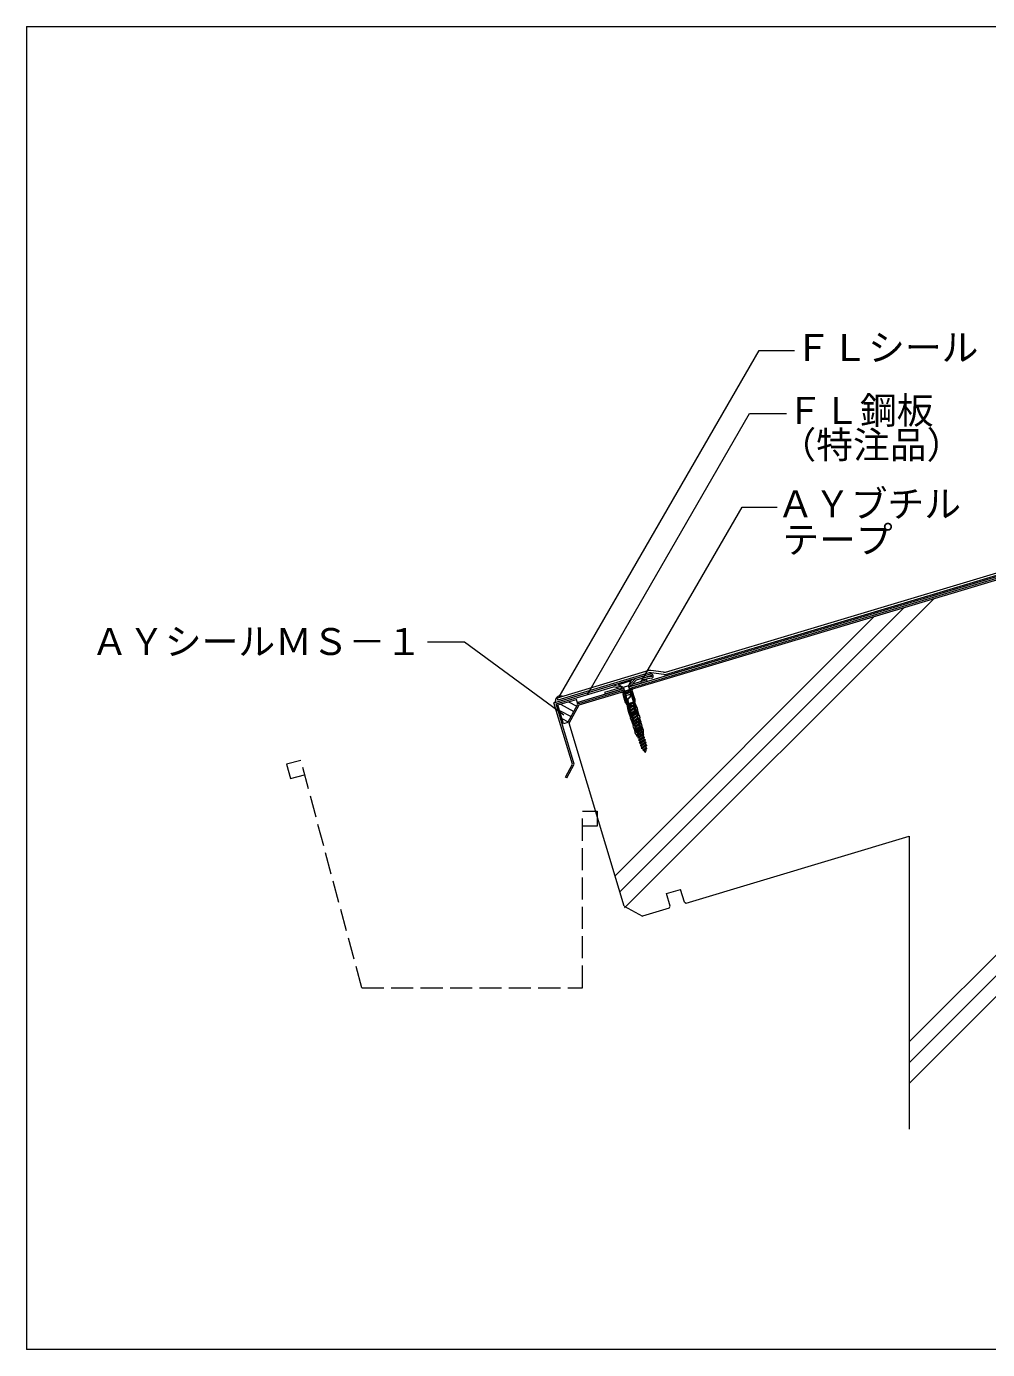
# Model space of a CAD drawing. Units: millimetres on the paper, with parts at other scales. Extents: x -135 to 135, y -94 to 92.
# Drawn here: x -135 to -4.3, y -88 to 92 of the extents above; entities that cross this region are included whole.
import ezdxf
from ezdxf.enums import TextEntityAlignment as Align

# ---------------------------------------------------------------- set-up
doc = ezdxf.new("R2010")
doc.units = ezdxf.units.MM
doc.linetypes.add('DASHED3', pattern=[4, 3, -1])
for name, color, linetype, lineweight in [('1-2_ハッチング', 6, 'Continuous', 9), ('1-4_リベットルーフ', 3, 'Continuous', 9), ('1-5_ＦＬ鋼板・ディスク', 7, 'Continuous', 9), ('1-6_アンカー類', 7, 'Continuous', 9), ('1-7_設備', 5, 'DASHED3', 9), ('1-8_下地など', 30, 'Continuous', 18), ('1-A_元図・躯体', 7, 'Continuous', 9), ('E-0', 7, 'Continuous', 9), ('F-F', 7, 'Continuous', 9)]:
    doc.layers.add(name, color=color, linetype=linetype, lineweight=lineweight)
doc.styles.add('ＭＳ ゴシック', font='')
doc.styles.get('ＭＳ ゴシック').set_extended_font_data('MS Gothic')

msp = doc.modelspace()

# ---------------------------------------------------------------- linework, layer by layer
at = {"layer": '1-2_ハッチング'}
for p, q in [((-62.757, -0.31), (-60.235, 0.446)), ((-61.326, 0.119), (-60.195, -0.491)), ((-60.243, 0.444), (-60.233, 0.439)), ((-60.04, -0.204), (-60.235, 0.446)), ((-61.987, -2.876), (-62.757, -0.31)), ((-62.536, -1.047), (-60.953, -1.899)), ((-62.41, -0.206), (-60.574, -1.195)), ((-61.381, -2.694), (-60.04, -0.204)), ((-62.211, -2.131), (-61.333, -2.604)), ((-61.381, -2.694), (-61.987, -2.876))]:
    msp.add_line(p, q, dxfattribs=at)
at = {"layer": '1-2_ハッチング', "color": 3}
for points in [[(-63.283, -0.022), (-63.265, -0.01), (-63.235, 0.01), (-63.206, 0.031), (-63.178, 0.053), (-63.152, 0.076), (-63.129, 0.101), (-63.117, 0.117), (-63.105, 0.135), (-63.088, 0.167), (-63.073, 0.202), (-63.062, 0.238), (-63.052, 0.275), (-63.044, 0.313), (-63.04, 0.336), (-63.036, 0.36), (-63.03, 0.402), (-63.023, 0.444), (-63.015, 0.485), (-63.004, 0.525), (-62.991, 0.563), (-62.982, 0.584), (-62.972, 0.603), (-62.953, 0.634), (-62.931, 0.664), (-62.908, 0.693), (-62.883, 0.721), (-62.858, 0.749), (-62.843, 0.765), (-62.836, 0.773), (-62.823, 0.787), (-62.811, 0.8), (-62.798, 0.814), (-62.784, 0.826), (-62.771, 0.838), (-62.763, 0.845), (-62.745, 0.857), (-62.714, 0.876), (-62.68, 0.892), (-62.644, 0.905)], [(-62.644, 0.905), (-62.608, 0.916), (-62.571, 0.925), (-62.549, 0.93), (-62.525, 0.935), (-62.482, 0.942), (-62.44, 0.947), (-62.398, 0.95), (-62.357, 0.95), (-62.315, 0.948), (-62.291, 0.945), (-62.269, 0.941), (-62.232, 0.933), (-62.194, 0.923), (-62.157, 0.911), (-62.12, 0.898), (-62.083, 0.884), (-62.062, 0.876)]]:
    msp.add_lwpolyline(points, dxfattribs=at)
at = {"layer": '1-4_リベットルーフ'}
for p, q in [((-48.124, 4.163), (72.057, 40.217)), ((-48.101, 3.857), (72.144, 39.93)), ((-50.364, 4.368), (-62.849, 0.623)), ((-50.341, 4.062), (-62.763, 0.335)), ((-48.38, 4.144), (-50.108, 4.387)), ((-48.357, 3.837), (-50.085, 4.081)), ((-62.849, 0.623), (-62.763, 0.335))]:
    msp.add_line(p, q, dxfattribs=at)
for centre, start, end in [((-50.192, 3.793), 81.97076, 106.699), ((-50.169, 3.487), 81.97076, 106.699), ((-48.296, 4.738), 261.97076, 286.699), ((-48.273, 4.432), 261.97076, 286.699)]:
    msp.add_arc(centre, 0.6, start, end, dxfattribs=at)
at = {"layer": '1-5_ＦＬ鋼板・ディスク'}
for p, q in [((-63.28, -0.029), (-50.158, 3.908)), ((-52.068, 3.105), (-50.095, 3.697)), ((-63.006, -0.176), (-55.209, 2.163)), ((-54.43, 1.979), (-56.397, 1.389)), ((-56.34, 1.197), (-54.041, 1.887)), ((-54.114, 2.13), (-55.215, 2.391)), ((-54.041, 1.887), (-55.209, 2.163)), ((-54.114, 2.13), (-54.041, 1.887)), ((-52.964, 2.475), (-52.188, 3.299)), ((-52.964, 2.475), (-52.891, 2.232)), ((-52.891, 2.232), (-52.068, 3.105)), ((-52.891, 2.232), (-50.593, 2.921)), ((-50.65, 3.113), (-52.617, 2.523)), ((-50.04, 3.547), (-51.313, 3.33)), ((-51.313, 3.33), (-51.276, 3.113)), ((-49.985, 3.333), (-51.276, 3.113)), ((-50.593, 2.921), (-50.65, 3.113)), ((-56.397, 1.389), (-56.34, 1.197)), ((-60.783, -8.351), (-63.28, -0.029)), ((-60.546, -8.375), (-63.006, -0.176)), ((-61.538, -10.216), (-60.546, -8.375))]:
    msp.add_line(p, q, dxfattribs=at)
msp.add_lwpolyline([(-61.538, -10.216), (-61.731, -10.112), (-60.783, -8.351)], dxfattribs=at)
for radius, start in [(0.3, 286.699), (0.08, 293.29339)]:
    msp.add_arc((-50.072, 3.621), radius, start, 106.699, dxfattribs=at)
at = {"layer": '1-6_アンカー類', "color": 4}
for p, q in [((-52.84, 3.103), (-54.564, 2.586)), ((-54.564, 2.586), (-54.521, 2.444)), ((-53.932, 2.127), (-54.521, 2.444)), ((-53.154, 2.299), (-53.859, 2.088)), ((-53.835, 2.008), (-53.192, -0.134)), ((-53.115, 2.372), (-52.797, 2.962)), ((-52.601, 0.043), (-53.221, -0.375)), ((-52.381, 0.063), (-52.487, 0.077)), ((-53.146, -0.121), (-53.095, -0.29)), ((-52.431, -0.28), (-53.112, -0.739)), ((-52.272, -0.301), (-53.112, -0.739)), ((-53.063, -0.397), (-52.986, -0.654)), ((-52.321, -0.643), (-53.002, -1.103)), ((-52.162, -0.664), (-53.002, -1.103)), ((-52.954, -0.76), (-52.877, -1.018)), ((-52.212, -1.008), (-52.894, -1.467)), ((-52.053, -1.029), (-52.894, -1.467)), ((-52.845, -1.124), (-52.767, -1.382)), ((-52.103, -1.372), (-52.784, -1.832)), ((-51.944, -1.393), (-52.784, -1.832)), ((-52.735, -1.488), (-52.658, -1.747)), ((-51.993, -1.736), (-52.674, -2.195)), ((-51.834, -1.757), (-52.674, -2.195)), ((-52.508, -0.023), (-52.431, -0.28)), ((-52.272, -0.301), (-52.431, -0.28)), ((-52.399, -0.386), (-52.321, -0.644)), ((-52.162, -0.664), (-52.321, -0.643)), ((-52.289, -0.75), (-52.212, -1.008)), ((-52.053, -1.029), (-52.212, -1.008)), ((-52.18, -1.114), (-52.103, -1.372)), ((-51.944, -1.393), (-52.103, -1.372)), ((-52.071, -1.479), (-51.994, -1.736)), ((-51.834, -1.757), (-51.993, -1.736)), ((-52.626, -1.853), (-52.549, -2.111)), ((-51.884, -2.1), (-52.566, -2.56)), ((-51.726, -2.121), (-52.566, -2.56)), ((-52.517, -2.217), (-52.44, -2.475)), ((-51.775, -2.465), (-52.456, -2.924)), ((-51.616, -2.486), (-52.456, -2.924)), ((-52.408, -2.581), (-52.33, -2.839)), ((-51.666, -2.829), (-52.347, -3.289)), ((-51.507, -2.85), (-52.347, -3.289)), ((-52.298, -2.945), (-52.221, -3.204)), ((-51.557, -3.193), (-52.238, -3.653)), ((-51.398, -3.214), (-52.238, -3.653)), ((-52.189, -3.31), (-52.112, -3.568)), ((-51.447, -3.557), (-52.129, -4.017)), ((-51.288, -3.578), (-52.129, -4.017)), ((-51.962, -1.843), (-51.884, -2.1)), ((-51.726, -2.121), (-51.884, -2.1)), ((-51.853, -2.207), (-51.775, -2.465)), ((-51.616, -2.486), (-51.775, -2.465)), ((-51.743, -2.571), (-51.666, -2.829)), ((-51.507, -2.85), (-51.666, -2.829)), ((-51.634, -2.936), (-51.557, -3.193)), ((-51.398, -3.214), (-51.557, -3.193)), ((-51.525, -3.3), (-51.447, -3.557)), ((-51.288, -3.578), (-51.447, -3.557)), ((-52.08, -3.674), (-52.003, -3.932)), ((-51.338, -3.921), (-52.019, -4.38)), ((-51.179, -3.942), (-52.019, -4.38)), ((-51.971, -4.038), (-51.893, -4.296)), ((-51.229, -4.285), (-51.91, -4.745)), ((-51.07, -4.306), (-51.91, -4.745)), ((-51.862, -4.401), (-51.784, -4.659)), ((-51.12, -4.649), (-51.801, -5.109)), ((-50.961, -4.67), (-51.801, -5.109)), ((-51.752, -4.766), (-51.675, -5.023)), ((-51.011, -5.013), (-51.692, -5.473)), ((-50.852, -5.034), (-51.692, -5.473)), ((-51.643, -5.13), (-51.566, -5.387)), ((-50.901, -5.377), (-51.583, -5.836)), ((-50.743, -5.398), (-51.583, -5.836)), ((-51.415, -3.664), (-51.338, -3.921)), ((-51.179, -3.942), (-51.338, -3.921)), ((-51.306, -4.028), (-51.229, -4.285)), ((-51.07, -4.306), (-51.229, -4.285)), ((-51.197, -4.392), (-51.12, -4.649)), ((-50.961, -4.67), (-51.12, -4.649)), ((-51.088, -4.756), (-51.011, -5.013)), ((-50.852, -5.034), (-51.011, -5.013)), ((-50.979, -5.12), (-50.901, -5.377)), ((-50.743, -5.398), (-50.901, -5.377)), ((-51.534, -5.494), (-51.457, -5.751)), ((-50.795, -5.742), (-51.431, -6.177)), ((-50.655, -6.166), (-51.204, -6.453)), ((-50.869, -5.484), (-50.814, -5.67)), ((-50.636, -5.763), (-50.795, -5.742))]:
    msp.add_line(p, q, dxfattribs=at)
at = {"layer": '1-6_アンカー類'}
for p, q in [((-52.641, 1.868), (-54.049, 1.446)), ((-52.616, 1.782), (-52.641, 1.868)), ((-54.024, 1.36), (-54.049, 1.446)), ((-52.616, 1.782), (-54.024, 1.36)), ((-53.824, 1.242), (-54.024, 1.36)), ((-53.805, 1.248), (-53.891, 1.117)), ((-53.593, 0.121), (-53.891, 1.117)), ((-52.717, 1.574), (-53.824, 1.242)), ((-53.765, 1.114), (-53.805, 1.248)), ((-52.677, 1.44), (-53.784, 1.108)), ((-53.37, -0.271), (-53.784, 1.108)), ((-52.614, 1.229), (-53.721, 0.897)), ((-53.51, 0.814), (-53.681, 0.763)), ((-53.476, 0.72), (-53.652, 0.667)), ((-53.453, 0.623), (-53.623, 0.571)), ((-53.424, 0.527), (-53.594, 0.476)), ((-53.388, -0.214), (-53.593, 0.121)), ((-53.395, 0.431), (-53.566, 0.38)), ((-53.2, -0.22), (-53.55, 0.948)), ((-53.366, 0.335), (-53.537, 0.284)), ((-53.338, 0.239), (-53.508, 0.188)), ((-53.303, 0.125), (-53.474, 0.073)), ((-53.278, 1.26), (-53.319, 1.394)), ((-53.278, 1.26), (-53.242, 1.312)), ((-53.219, 0.087), (-53.271, 0.261)), ((-53.183, 1.288), (-53.242, 1.312)), ((-53.183, 1.288), (-53.223, 1.422)), ((-53.22, 0.504), (-52.919, 0.857)), ((-53.161, 0.104), (-53.219, 0.087)), ((-53.161, 0.104), (-53.213, 0.278)), ((-53.133, 0.009), (-53.19, -0.009)), ((-53.174, 0.465), (-52.873, 0.818)), ((-53.081, -0.165), (-53.133, 0.009)), ((-52.88, 1.044), (-52.909, 1.141)), ((-52.822, 1.061), (-52.851, 1.158)), ((-52.434, 0.01), (-52.784, 1.178)), ((-52.573, 1.095), (-52.744, 1.044)), ((-52.593, 1.507), (-52.736, 1.568)), ((-52.696, 1.434), (-52.736, 1.568)), ((-52.717, 1.574), (-52.616, 1.782)), ((-52.545, 0.999), (-52.715, 0.948)), ((-52.516, 0.904), (-52.686, 0.852)), ((-52.263, 0.061), (-52.677, 1.44)), ((-52.487, 0.808), (-52.658, 0.757)), ((-52.458, 0.712), (-52.629, 0.661)), ((-52.43, 0.616), (-52.6, 0.565)), ((-52.294, 0.511), (-52.593, 1.507)), ((-52.401, 0.521), (-52.571, 0.469)), ((-52.366, 0.406), (-52.537, 0.354)), ((-52.263, 0.061), (-52.434, 0.01)), ((-52.188, -0.711), (-52.434, 0.01)), ((-52.25, 0.023), (-52.422, -0.029)), ((-52.294, 0.511), (-52.28, 0.118)), ((-52.011, -0.657), (-52.294, 0.051)), ((-53.2, -0.22), (-53.37, -0.271)), ((-53.19, -0.259), (-53.361, -0.31)), ((-53.185, -1.009), (-53.339, -0.262)), ((-53.16, -0.375), (-53.336, -0.428)), ((-53.129, -0.491), (-53.312, -0.546)), ((-53.099, -0.608), (-53.288, -0.664)), ((-53.069, -0.724), (-53.263, -0.782)), ((-53.039, -0.84), (-53.239, -0.9)), ((-53.008, -0.956), (-53.216, -1.019)), ((-53.118, -1.344), (-53.216, -1.019)), ((-53.008, -0.956), (-53.2, -0.22)), ((-53.138, -0.182), (-53.19, -0.009)), ((-52.912, -1.282), (-53.118, -1.344)), ((-52.888, -1.359), (-53.092, -1.42)), ((-52.838, -2.096), (-53.087, -1.335)), ((-52.85, -1.473), (-53.055, -1.534)), ((-52.813, -1.587), (-53.017, -1.648)), ((-52.912, -1.282), (-53.009, -0.955)), ((-52.775, -1.701), (-52.98, -1.762)), ((-52.962, -0.357), (-52.516, -0.486)), ((-52.945, -0.299), (-52.499, -0.428)), ((-52.663, -2.043), (-52.912, -1.282)), ((-52.588, -1.603), (-52.287, -1.25)), ((-52.542, -1.642), (-52.241, -1.289)), ((-52.205, -0.089), (-52.382, -0.142)), ((-52.247, -1.063), (-52.38, -0.621)), ((-52.161, -0.201), (-52.343, -0.256)), ((-52.19, -1.046), (-52.323, -0.603)), ((-52.116, -0.313), (-52.304, -0.369)), ((-52.071, -0.425), (-52.266, -0.483)), ((-52.027, -0.537), (-52.227, -0.597)), ((-51.98, -0.648), (-52.188, -0.71)), ((-52.089, -1.035), (-52.188, -0.711)), ((-51.883, -0.974), (-52.089, -1.035)), ((-51.878, -1.807), (-52.089, -1.035)), ((-51.863, -1.051), (-52.068, -1.113)), ((-51.832, -1.167), (-52.036, -1.228)), ((-51.8, -1.283), (-52.004, -1.344)), ((-51.883, -0.974), (-51.98, -0.648)), ((-51.769, -1.399), (-51.973, -1.46)), ((-51.737, -1.514), (-51.938, -1.575)), ((-51.703, -1.755), (-51.914, -0.983)), ((-51.705, -1.63), (-51.91, -1.692)), ((-51.672, -1.746), (-51.878, -1.807)), ((-51.582, -2.073), (-51.672, -1.746)), ((-52.738, -1.815), (-52.942, -1.876)), ((-52.701, -1.929), (-52.905, -1.99)), ((-52.663, -2.043), (-52.869, -2.105)), ((-52.546, -2.425), (-52.743, -2.484)), ((-52.481, -3.137), (-52.733, -2.419)), ((-52.513, -2.52), (-52.712, -2.58)), ((-52.469, -2.632), (-52.676, -2.694)), ((-52.506, -2.289), (-52.639, -1.847)), ((-52.431, -2.746), (-52.639, -2.808)), ((-52.392, -2.859), (-52.603, -2.923)), ((-52.449, -2.272), (-52.581, -1.829)), ((-52.314, -3.087), (-52.566, -2.369)), ((-52.353, -2.973), (-52.566, -3.037)), ((-52.314, -3.087), (-52.529, -3.151)), ((-52.426, -3.496), (-52.529, -3.151)), ((-52.21, -3.431), (-52.426, -3.496)), ((-52.179, -3.537), (-52.38, -3.597)), ((-52.229, -3.98), (-52.378, -3.482)), ((-52.329, -2.464), (-51.93, -2.58)), ((-52.313, -2.407), (-51.913, -2.522)), ((-52.061, -3.929), (-52.21, -3.431)), ((-52.087, -3.582), (-52.076, -3.617)), ((-51.696, -3.841), (-52.072, -3.571)), ((-51.646, -3.207), (-51.794, -2.715)), ((-51.582, -2.073), (-51.78, -2.133)), ((-51.595, -2.871), (-51.78, -2.133)), ((-51.569, -2.132), (-51.767, -2.192)), ((-51.542, -2.229), (-51.741, -2.288)), ((-51.589, -3.189), (-51.736, -2.697)), ((-51.724, -3.439), (-51.686, -3.394)), ((-51.51, -2.344), (-51.716, -2.406)), ((-51.696, -3.841), (-51.531, -3.409)), ((-51.478, -2.46), (-51.686, -2.522)), ((-51.678, -3.478), (-51.64, -3.433)), ((-51.667, -3.937), (-51.504, -3.509)), ((-51.447, -2.576), (-51.656, -2.639)), ((-51.428, -2.821), (-51.63, -2.088)), ((-51.415, -2.692), (-51.626, -2.755)), ((-51.38, -2.806), (-51.595, -2.871)), ((-51.512, -3.409), (-51.502, -3.444)), ((-51.276, -3.151), (-51.492, -3.216)), ((-51.343, -3.714), (-51.492, -3.216)), ((-51.259, -3.261), (-51.46, -3.321)), ((-51.231, -3.357), (-51.432, -3.417)), ((-51.202, -3.452), (-51.403, -3.513)), ((-51.276, -3.151), (-51.38, -2.806)), ((-51.173, -3.548), (-51.374, -3.609)), ((-51.175, -3.664), (-51.324, -3.166)), ((-52.15, -3.633), (-52.351, -3.693)), ((-52.121, -3.728), (-52.322, -3.789)), ((-52.093, -3.824), (-52.294, -3.884)), ((-52.061, -3.929), (-52.276, -3.994)), ((-51.909, -4.594), (-52.276, -3.994)), ((-51.667, -3.937), (-52.039, -3.669)), ((-51.955, -4.022), (-51.944, -4.057)), ((-51.564, -4.281), (-51.939, -4.011)), ((-51.104, -4.352), (-51.909, -4.594)), ((-51.535, -4.377), (-51.907, -4.11)), ((-51.765, -3.715), (-51.775, -3.682)), ((-51.708, -3.698), (-51.765, -3.715)), ((-51.708, -3.698), (-51.718, -3.665)), ((-51.564, -4.281), (-51.399, -3.849)), ((-51.535, -4.377), (-51.372, -3.949)), ((-51.38, -3.85), (-51.37, -3.885)), ((-51.127, -3.649), (-51.343, -3.714)), ((-51.104, -4.352), (-51.127, -3.649))]:
    msp.add_line(p, q, dxfattribs=at)
at = {"layer": '1-6_アンカー類', "color": 4}
for points in [[(-52.84, 3.103), (-52.797, 2.962), (-54.521, 2.444)], [(-53.13, 2.22), (-52.487, 0.077), (-53.192, -0.134)], [(-53.112, -0.739), (-52.954, -0.76), (-52.272, -0.301)], [(-53.002, -1.103), (-52.844, -1.124), (-52.162, -0.664)], [(-52.894, -1.467), (-52.735, -1.488), (-52.053, -1.029)], [(-52.784, -1.832), (-52.626, -1.853), (-51.944, -1.393)], [(-52.674, -2.195), (-52.516, -2.216), (-51.834, -1.757)], [(-52.566, -2.56), (-52.408, -2.581), (-51.726, -2.121)], [(-52.456, -2.924), (-52.298, -2.945), (-51.616, -2.486)], [(-52.347, -3.289), (-52.189, -3.31), (-51.507, -2.85)], [(-52.238, -3.653), (-52.08, -3.674), (-51.398, -3.214)], [(-52.129, -4.017), (-51.971, -4.038), (-51.288, -3.578)], [(-52.019, -4.38), (-51.861, -4.401), (-51.179, -3.942)], [(-51.91, -4.745), (-51.752, -4.766), (-51.07, -4.306)], [(-51.801, -5.109), (-51.643, -5.13), (-50.961, -4.67)], [(-51.692, -5.473), (-51.534, -5.494), (-50.852, -5.034)], [(-51.583, -5.836), (-51.425, -5.858), (-50.743, -5.398)], [(-50.745, -6.125), (-51.204, -6.453), (-51.075, -6.49)], [(-51.075, -6.49), (-50.655, -6.166), (-50.745, -6.125)]]:
    msp.add_lwpolyline(points, dxfattribs=at)
at = {"layer": '1-6_アンカー類'}
for points in [[(-53.223, 1.422), (-53.242, 1.312), (-53.319, 1.394)], [(-52.566, -2.369), (-52.764, -2.428), (-52.869, -2.105)]]:
    msp.add_lwpolyline(points, dxfattribs=at)
at = {"layer": '1-6_アンカー類', "color": 4}
for points in [[(-52.381, 0.063), (-53.221, -0.375), (-53.063, -0.397)], [(-51.274, -6.198), (-50.636, -5.763), (-51.431, -6.177)]]:
    msp.add_lwpolyline(points, close=True, dxfattribs=at)
for centre, radius, start, end in [((-54.027, 1.951), 0.2, 16.699, 61.699), ((-52.938, 2.277), 0.2, 151.699, 196.699), ((-49.638, -5.282), 1.877, 197.8516, 206.00147), ((-49.638, -5.282), 1.877, 209.25661, 216.83226), ((-49.638, -5.282), 1.877, 220.05111, 230.64953), ((-52.62, -6.177), 1.877, 342.74847, 358.20992), ((-52.62, -6.177), 1.877, 13.40332, 15.68014), ((-52.62, -6.177), 1.877, 1.59957, 9.86362)]:
    msp.add_arc(centre, radius, start, end, dxfattribs=at)
at = {"layer": '1-6_アンカー類'}
for centre, radius, start, end in [((-53.022, 0.335), 0.26, 139.5574, 196.699), ((-53.022, 0.335), 0.2, 139.5574, 196.699), ((-53.071, 0.987), 0.2, 319.5574, 16.699), ((-53.071, 0.987), 0.26, 319.5574, 16.699), ((-52.889, -0.107), 0.26, 196.699, 253.8406), ((-52.889, -0.107), 0.2, 196.699, 253.8406), ((-52.39, -1.772), 0.26, 139.5574, 196.699), ((-52.39, -1.772), 0.2, 139.5574, 196.699), ((-52.572, -0.678), 0.2, 16.699, 73.8406), ((-52.572, -0.678), 0.26, 16.699, 73.8406), ((-52.439, -1.121), 0.2, 319.5574, 16.699), ((-52.439, -1.121), 0.26, 319.5574, 16.699), ((-52.257, -2.214), 0.26, 196.699, 253.8406), ((-52.257, -2.214), 0.2, 196.699, 253.8406), ((-52.077, -3.579), 0.01, 54.26759, 196.699), ((-51.985, -2.772), 0.2, 16.699, 73.8406), ((-51.985, -2.772), 0.26, 16.699, 73.8406), ((-51.526, -3.607), 0.26, 139.5574, 196.699), ((-51.526, -3.607), 0.2, 139.5574, 196.699), ((-51.838, -3.264), 0.2, 319.5574, 16.699), ((-51.838, -3.264), 0.26, 319.5574, 16.699), ((-51.522, -3.412), 0.01, 16.699, 159.13041), ((-51.598, -3.473), 0.1, 339.13041, 16.699), ((-51.981, -3.588), 0.1, 196.699, 234.26759), ((-51.945, -4.019), 0.01, 54.26759, 196.699), ((-51.849, -4.029), 0.1, 196.699, 234.26759), ((-51.39, -3.853), 0.01, 16.699, 159.13041), ((-51.465, -3.914), 0.1, 339.13041, 16.699)]:
    msp.add_arc(centre, radius, start, end, dxfattribs=at)
at = {"layer": '1-7_設備'}
msp.add_line((-89.413, -38.775), (-97.695, -7.865), dxfattribs=at)
for points in [[(-97.695, -7.865), (-99.627, -8.383), (-99.109, -10.315), (-97.178, -9.797)], [(-89.413, -38.775), (-59.413, -38.775), (-59.413, -14.775)], [(-59.413, -14.775), (-57.413, -14.775), (-57.413, -16.775), (-59.413, -16.775)]]:
    msp.add_lwpolyline(points, dxfattribs=at)
at = {"layer": '1-8_下地など'}
for p, q in [((-53.108, 2.146), (72.201, 39.738)), ((-53.05, 1.954), (72.259, 39.546)), ((-59.979, 0.085), (-53.813, 1.934)), ((-59.979, 0.085), (-59.922, -0.107)), ((-59.922, -0.107), (-53.755, 1.743))]:
    msp.add_line(p, q, dxfattribs=at)
at = {"layer": '1-A_元図・躯体'}
for p, q in [((-59.864, -0.299), (72.316, 39.355)), ((-15.651, 12.965), (-54.328, -25.712)), ((-11.61, 14.177), (-53.676, -27.888)), ((-19.691, 11.753), (-54.981, -23.537)), ((-61.205, -2.789), (-59.864, -0.299)), ((-53.734, -27.692), (-61.205, -2.789)), ((15, -16.144), (-15, -46.144)), ((15, -18.973), (-15, -48.973)), ((15, -21.801), (-15, -51.801)), ((-47.987, -25.968), (-46.072, -25.394)), ((-47.47, -27.692), (-47.987, -25.968)), ((-45.554, -27.118), (-46.072, -25.394)), ((-53.734, -27.692), (-51.244, -29.033)), ((-47.604, -27.941), (-51.244, -29.033)), ((-47.604, -27.941), (-47.47, -27.692)), ((-45.554, -27.118), (-45.305, -27.252))]:
    msp.add_line(p, q, dxfattribs=at)
msp.add_lwpolyline([(-45.305, -27.252), (-15, -18.16), (-15, -58)], dxfattribs=at)
at = {"layer": 'E-0'}
for p, q in [((-62.559, 0.807), (-35.373, 47.894)), ((-35.373, 47.894), (-30.578, 47.894)), ((-51.464, 2.794), (-37.711, 26.616)), ((-37.711, 26.616), (-32.937, 26.616)), ((-75.455, 8.235), (-80.455, 8.235)), ((-61.956, -1.699), (-75.455, 8.235))]:
    msp.add_line(p, q, dxfattribs=at)
msp.add_lwpolyline([(-58.687, 1.202), (-36.676, 39.328), (-31.676, 39.328)], dxfattribs=at)
at = {"layer": 'F-F'}
msp.add_line((-135, 92), (-135, -88), dxfattribs=at)
msp.add_lwpolyline([(-135, 92), (135, 92), (135, -88), (-135, -88)], dxfattribs=at)

# ---------------------------------------------------------------- texts
at = {"layer": 'E-0', "style": 'ＭＳ ゴシック'}
for s, p in [('ＦＬシール', (-30.578, 45.394)), ('ＦＬ鋼板', (-31.676, 36.828)), ('（特注品）', (-32.623, 32.142)), ('ＡＹブチル', (-32.937, 24.116)), ('テープ', (-32.232, 19.249)), ('ＡＹシールＭＳ－１', (-126.193, 5.39))]:
    msp.add_text(s, height=3.666, dxfattribs=at).set_placement(p, align=Align.BOTTOM_LEFT)

doc.saveas('drawing.dxf')
